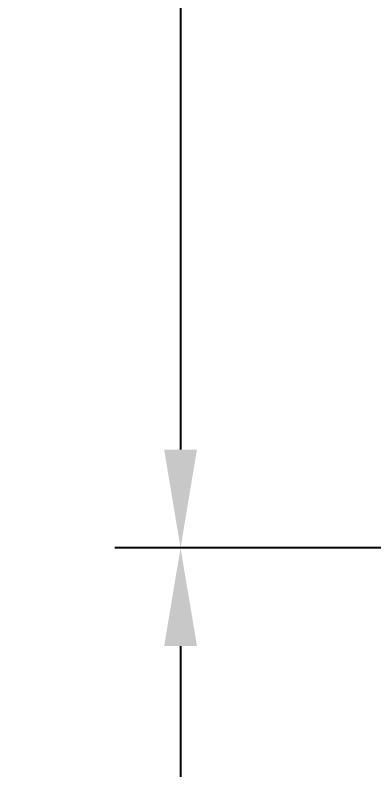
# Model space of a CAD drawing. Extents: x 7948 to 8542, y -4601 to -4181.
# Drawn here: x 8036.26 to 8047.2, y -4464.46 to -4441.41 of the extents above; entities that cross this region are included whole.
import ezdxf

# ---------------------------------------------------------------- set-up
doc = ezdxf.new("R2010")
doc.units = 0
doc.header["$LTSCALE"] = 7
doc.header["$MEASUREMENT"] = 0
doc.layers.get('Defpoints').update_dxf_attribs({"linetype": 'CONTINUOUS'})
doc.layers.add('D', color=2, linetype='CONTINUOUS')
doc.styles.add('GHS', font='romans', dxfattribs={"bigfont": 'ghs'})
doc.dimstyles.get("Standard").update_dxf_attribs({"dimtxt": 0.18, "dimasz": 0.18, "dimexe": 0.18, "dimexo": 0.0625, "dimgap": 0.09, "dimtad": 0, "dimtih": 1, "dimtoh": 1, "dimdec": 4, "dimzin": 0, "dimdsep": 46, "dimtxsty": 'Standard', "dimcen": 0.09, "dimadec": 0, "dimazin": 0, "dimtfac": 1, "dimtdec": 4, "dimtofl": 0, "dimtmove": 0, "dimatfit": 3, "dimfxl": 0, "dimtolj": 1, "dimtzin": 0, "dimarcsym": 0})

# ---------------------------------------------------------------- blocks, each defined once
blk = doc.blocks.new('*D7')
at = {"layer": 'D', "ltscale": 0.6}
for p, q in [((8119.263, -4229.228), (8039.305, -4229.228)), ((8041.305, -4232.228), (8041.305, -4454.679)), ((8047.475, -4457.679), (8039.305, -4457.679))]:
    blk.add_line(p, q, dxfattribs=at)
for points in [[(8040.805, -4232.228), (8041.805, -4232.228), (8041.305, -4229.228)], [(8040.805, -4454.679), (8041.805, -4454.679), (8041.305, -4457.679)]]:
    blk.add_solid(points, dxfattribs=at)
at = {"layer": 'Defpoints', "color": 0, "ltscale": 0.6}
for p in [(8120.263, -4229.228), (8041.305, -4457.679), (8048.475, -4457.679)]:
    blk.add_point(p, dxfattribs=at)
at = {"layer": 'D', "ltscale": 0.6, "insert": (8038.555, -4346.714), "char_height": 3.5, "attachment_point": 5, "rotation": 90, "style": 'GHS'}
blk.add_mtext('\\A1;L1', dxfattribs=at)
blk = doc.blocks.new('*D5')
at = {"layer": 'D', "ltscale": 0.6}
for p, q in [((8047.475, -4457.679), (8039.305, -4457.679)), ((8041.305, -4460.679), (8041.305, -4508.236)), ((8059.478, -4511.236), (8039.305, -4511.236))]:
    blk.add_line(p, q, dxfattribs=at)
for points in [[(8040.805, -4460.679), (8041.805, -4460.679), (8041.305, -4457.679)], [(8040.805, -4508.236), (8041.805, -4508.236), (8041.305, -4511.236)]]:
    blk.add_solid(points, dxfattribs=at)
at = {"layer": 'Defpoints', "color": 0, "ltscale": 0.6}
for p in [(8048.475, -4457.679), (8041.305, -4511.236), (8060.478, -4511.236)]:
    blk.add_point(p, dxfattribs=at)
at = {"layer": 'D', "ltscale": 0.6, "insert": (8038.555, -4484.457), "char_height": 3.5, "attachment_point": 5, "rotation": 90, "style": 'GHS'}
blk.add_mtext('\\A1;54', dxfattribs=at)

msp = doc.modelspace()

# ---------------------------------------------------------------- dimensions: what is measured, and where the dimension line sits
at = {"layer": 'D', "ltscale": 0.6}
for base, p1, p2, text, picture, middle in [((8041.30488, -4457.67931), (8120.26257, -4229.22816), (8048.47522, -4457.67931), 'L1', '*D7', (8041.30488, -4346.71437)), ((8041.30488, -4511.23552), (8048.47522, -4457.67932), (8060.47819, -4511.23552), '54', '*D5', (8041.30488, -4484.45742))]:
    dim = msp.add_linear_dim(base=base, p1=p1, p2=p2, angle=90, text=text, dimstyle='Standard', override={"dimtxt": 3.5, "dimasz": 3, "dimexe": 2, "dimexo": 1, "dimgap": 1, "dimtad": 1, "dimtih": 0, "dimtoh": 0, "dimzin": 8, "dimtxsty": 'GHS', "dimcen": 2, "dimclrd": 256, "dimclre": 256, "dimclrt": 256, "dimadec": 4, "dimazin": 2, "dimtp": 0.1, "dimtm": 1e-09, "dimtofl": 1, "dimatfit": 0, "dimlwd": 65535, "dimlwe": 65535}, dxfattribs=at)
    dim.commit()
    dim.dimension.update_dxf_attribs({"geometry": picture, "text_midpoint": middle, "dimtype": 128})

doc.saveas('drawing.dxf')
